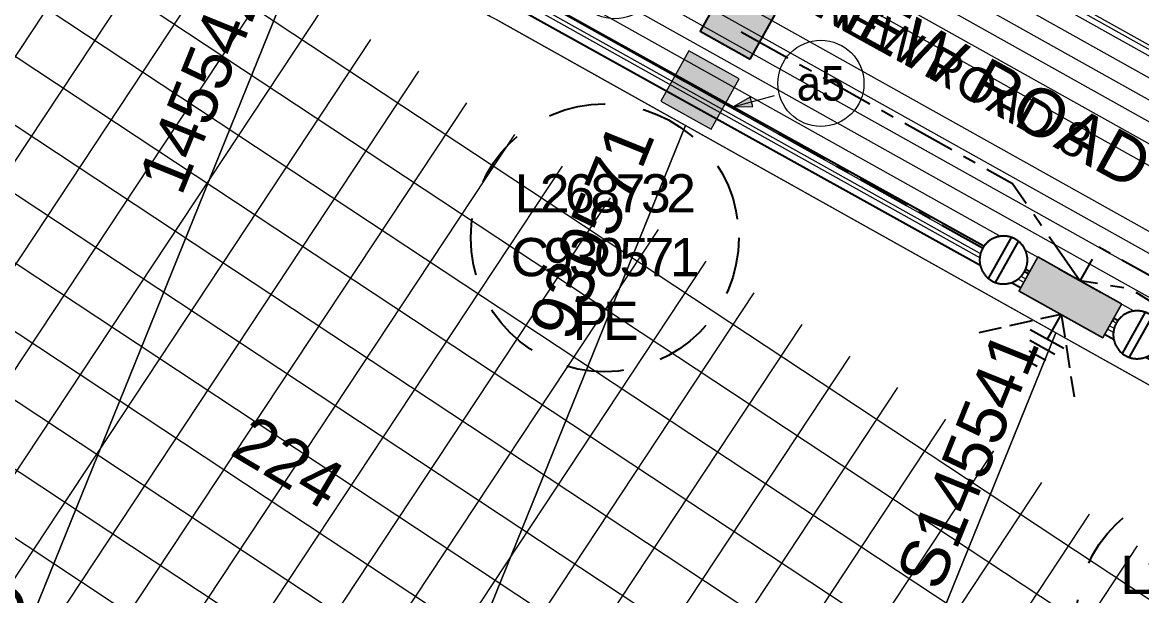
# Model space of a CAD drawing. Header units: metres. Extents: x 264965 to 265706, y 6180501 to 6181430.
# Drawn here: x 265186.1 to 265244.6, y 6181284.5 to 6181314.4 of the extents above; entities that cross this region are included whole.
import ezdxf
from ezdxf.enums import TextEntityAlignment as Align

# ---------------------------------------------------------------- set-up
doc = ezdxf.new("R2010")
doc.units = ezdxf.units.M
for name, pattern in [('Cable Exist UG', [7, 4, -1, 1, -1]), ('Dash', [5, 3, -2]), ('IE Trench LV', [5.5, 4, -1.5]), ('PHANTOM', [6.15, 3, -0.75, 0.3, -0.75, 0.3, -0.75, 0.3])]:
    doc.linetypes.add(name, pattern=pattern)
doc.layers.get('0').update_dxf_attribs({"color": 6})
for name, color, linetype, lineweight in [('_User Miscellaneous1', 30, 'Continuous', 13), ('_User Miscellaneous10', 241, 'Continuous', 13), ('_User Miscellaneous8', 196, 'Continuous', 13), ('_User_LV_Exist', 5, 'Continuous', 25), ('_User_SL_Exist', 4, 'Continuous', 25), ('Cadastre Developer_SP_NEW', 92, 'Continuous', 15)]:
    doc.layers.add(name, color=color, linetype=linetype, lineweight=lineweight)
doc.layers.add('_User Miscellaneous12', color=252, linetype='Continuous', lineweight=13, plot=False, transparency=0.5)
for name, color, linetype in [('Equip_LV_NEW', 2, 'Continuous'), ('Services_SP_NEW_UG', 2, 'IE Trench LV'), ('SupportsUG_SP_LV_EXT', 7, 'Continuous'), ('UG_Details_SP_MISC', 7, 'Continuous')]:
    doc.layers.add(name, color=color, linetype=linetype)
doc.styles.add('ARIAL', font='arial.ttf', dxfattribs={"height": 2})
doc.styles.add('COLUMN_LABEL', font='arial.ttf', dxfattribs={"height": 2})
doc.styles.add('POLE_LABEL', font='arial.ttf', dxfattribs={"height": 2})
doc.styles.get("Standard").update_dxf_attribs({"font": 'arial.ttf'})
doc.linetypes.add('Cable o', pattern='A,4,-0.01,["O",Standard,S=1.5,R=0,X=0,Y=-0.75],-1.6', length=5.61)

# ---------------------------------------------------------------- blocks, each defined once
blk = doc.blocks.new('LV_UG_LINKS_CLOSED_NEW')
at = {"layer": 'Equip_LV_NEW'}
for tag, flags, p in [('ACTUAL_STATUS', 9, (3.167, -1.667)), ('CONSTRUCTED_VOLTAGE', 9, (3.167, -1.833)), ('OPERATING_VOLTAGE', 9, (3.167, -2.167)), ('ORIENTATION', 9, (3.167, -2.333)), ('NO_PHASES', 9, (3.167, -2)), ('STATE', 9, (3.167, -2.5)), ('SWITCH_TYPE', 9, (3.167, -2.667)), ('USAGE', 9, (3.167, -2.833)), ('NOTES', 9, (3.167, -3)), ('OWNED_BY', 9, (3.167, -3.167)), ('OPERATED_BY', 9, (3.167, -3.333)), ('MAINTAINED_BY', 9, (3.167, -3.5)), ('TYPE', 9, (3.167, -3.833)), ('Z', 1, (3.167, -4)), ('NUMBER_OF_PHASES', 9, (3.167, -3.667))]:
    blk.add_attdef(tag, text='', height=0.167, dxfattribs=dict(at, flags=flags)).set_placement(p, align=Align.MIDDLE_LEFT)
blk.add_wipeout([(4, 1.25), (3.969, 1.25), (3.939, 1.248), (3.908, 1.247), (3.877, 1.244), (3.847, 1.241), (3.817, 1.236), (3.786, 1.232), (3.756, 1.226), (3.726, 1.22), (3.696, 1.213), (3.667, 1.205), (3.637, 1.196), (3.608, 1.187), (3.579, 1.177), (3.55, 1.166), (3.522, 1.155), (3.493, 1.143), (3.466, 1.13), (3.438, 1.117), (3.411, 1.102), (3.384, 1.088), (3.357, 1.072), (3.331, 1.056), (3.306, 1.039), (3.28, 1.022), (3.255, 1.004), (3.231, 0.985), (3.207, 0.966), (3.184, 0.947), (3.161, 0.926), (3.138, 0.905), (3.116, 0.884), (3.095, 0.862), (3.074, 0.839), (3.053, 0.816), (3.034, 0.793), (3.015, 0.769), (2.996, 0.745), (2.978, 0.72), (2.961, 0.694), (2.944, 0.669), (2.928, 0.643), (2.912, 0.616), (2.898, 0.589), (2.883, 0.562), (2.87, 0.534), (2.857, 0.507), (2.845, 0.478), (2.834, 0.45), (2.823, 0.421), (2.813, 0.392), (2.804, 0.363), (2.795, 0.333), (2.787, 0.304), (2.78, 0.274), (2.774, 0.244), (2.768, 0.214), (2.764, 0.183), (2.759, 0.153), (2.756, 0.123), (2.753, 0.092), (2.752, 0.061), (2.75, 0.031), (2.75, 0), (2.75, -0.031), (2.752, -0.061), (2.753, -0.092), (2.756, -0.123), (2.759, -0.153), (2.764, -0.183), (2.768, -0.214), (2.774, -0.244), (2.78, -0.274), (2.787, -0.304), (2.795, -0.333), (2.804, -0.363), (2.813, -0.392), (2.823, -0.421), (2.834, -0.45), (2.845, -0.478), (2.857, -0.507), (2.87, -0.534), (2.883, -0.562), (2.898, -0.589), (2.912, -0.616), (2.928, -0.643), (2.944, -0.669), (2.961, -0.694), (2.978, -0.72), (2.996, -0.745), (3.015, -0.769), (3.034, -0.793), (3.053, -0.816), (3.074, -0.839), (3.095, -0.862), (3.116, -0.884), (3.138, -0.905), (3.161, -0.926), (3.184, -0.947), (3.207, -0.966), (3.231, -0.985), (3.255, -1.004), (3.28, -1.022), (3.306, -1.039), (3.331, -1.056), (3.357, -1.072), (3.384, -1.088), (3.411, -1.102), (3.438, -1.117), (3.466, -1.13), (3.493, -1.143), (3.522, -1.155), (3.55, -1.166), (3.579, -1.177), (3.608, -1.187), (3.637, -1.196), (3.667, -1.205), (3.696, -1.213), (3.726, -1.22), (3.756, -1.226), (3.786, -1.232), (3.817, -1.236), (3.847, -1.241), (3.877, -1.244), (3.908, -1.247), (3.939, -1.248), (3.969, -1.25), (4, -1.25), (4.031, -1.25), (4.061, -1.248), (4.092, -1.247), (4.123, -1.244), (4.153, -1.241), (4.183, -1.236), (4.214, -1.232), (4.244, -1.226), (4.274, -1.22), (4.304, -1.213), (4.333, -1.205), (4.363, -1.196), (4.392, -1.187), (4.421, -1.177), (4.45, -1.166), (4.478, -1.155), (4.507, -1.143), (4.534, -1.13), (4.562, -1.117), (4.589, -1.102), (4.616, -1.088), (4.643, -1.072), (4.669, -1.056), (4.694, -1.039), (4.72, -1.022), (4.745, -1.004), (4.769, -0.985), (4.793, -0.966), (4.816, -0.947), (4.839, -0.926), (4.862, -0.905), (4.884, -0.884), (4.905, -0.862), (4.926, -0.839), (4.947, -0.816), (4.966, -0.793), (4.985, -0.769), (5.004, -0.745), (5.022, -0.72), (5.039, -0.694), (5.056, -0.669), (5.072, -0.643), (5.088, -0.616), (5.102, -0.589), (5.117, -0.562), (5.13, -0.534), (5.143, -0.507), (5.155, -0.478), (5.166, -0.45), (5.177, -0.421), (5.187, -0.392), (5.196, -0.363), (5.205, -0.333), (5.213, -0.304), (5.22, -0.274), (5.226, -0.244), (5.232, -0.214), (5.236, -0.183), (5.241, -0.153), (5.244, -0.123), (5.247, -0.092), (5.248, -0.061), (5.25, -0.031), (5.25, 0), (5.25, 0.031), (5.248, 0.061), (5.247, 0.092), (5.244, 0.123), (5.241, 0.153), (5.236, 0.183), (5.232, 0.214), (5.226, 0.244), (5.22, 0.274), (5.213, 0.304), (5.205, 0.333), (5.196, 0.363), (5.187, 0.392), (5.177, 0.421), (5.166, 0.45), (5.155, 0.478), (5.143, 0.507), (5.13, 0.534), (5.117, 0.562), (5.102, 0.589), (5.088, 0.616), (5.072, 0.643), (5.056, 0.669), (5.039, 0.694), (5.022, 0.72), (5.004, 0.745), (4.985, 0.769), (4.966, 0.793), (4.947, 0.816), (4.926, 0.839), (4.905, 0.862), (4.884, 0.884), (4.862, 0.905), (4.839, 0.926), (4.816, 0.947), (4.793, 0.966), (4.769, 0.985), (4.745, 1.004), (4.72, 1.022), (4.694, 1.039), (4.669, 1.056), (4.643, 1.072), (4.616, 1.088), (4.589, 1.102), (4.562, 1.117), (4.534, 1.13), (4.507, 1.143), (4.478, 1.155), (4.45, 1.166), (4.421, 1.177), (4.392, 1.187), (4.363, 1.196), (4.333, 1.205), (4.304, 1.213), (4.274, 1.22), (4.244, 1.226), (4.214, 1.232), (4.183, 1.236), (4.153, 1.241), (4.123, 1.244), (4.092, 1.247), (4.061, 1.248), (4.031, 1.25)]).dxf.layer = 'Equip_LV_NEW'
for p, q in [((3.792, 1.232), (3.792, -1.232)), ((4.208, 1.232), (4.208, -1.232))]:
    blk.add_line(p, q, dxfattribs=at)
at = {"layer": 'Equip_LV_NEW', "flags": 128}
blk.add_lwpolyline([(4, 1.25), (3.969, 1.25), (3.939, 1.248), (3.908, 1.247), (3.877, 1.244), (3.847, 1.241), (3.817, 1.236), (3.786, 1.232), (3.756, 1.226), (3.726, 1.22), (3.696, 1.213), (3.667, 1.205), (3.637, 1.196), (3.608, 1.187), (3.579, 1.177), (3.55, 1.166), (3.522, 1.155), (3.493, 1.143), (3.466, 1.13), (3.438, 1.117), (3.411, 1.102), (3.384, 1.088), (3.357, 1.072), (3.331, 1.056), (3.306, 1.039), (3.28, 1.022), (3.255, 1.004), (3.231, 0.985), (3.207, 0.966), (3.184, 0.947), (3.161, 0.926), (3.138, 0.905), (3.116, 0.884), (3.095, 0.862), (3.074, 0.839), (3.053, 0.816), (3.034, 0.793), (3.015, 0.769), (2.996, 0.745), (2.978, 0.72), (2.961, 0.694), (2.944, 0.669), (2.928, 0.643), (2.912, 0.616), (2.898, 0.589), (2.883, 0.562), (2.87, 0.534), (2.857, 0.507), (2.845, 0.478), (2.834, 0.45), (2.823, 0.421), (2.813, 0.392), (2.804, 0.363), (2.795, 0.333), (2.787, 0.304), (2.78, 0.274), (2.774, 0.244), (2.768, 0.214), (2.764, 0.183), (2.759, 0.153), (2.756, 0.123), (2.753, 0.092), (2.752, 0.061), (2.75, 0.031), (2.75, 0), (2.75, -0.031), (2.752, -0.061), (2.753, -0.092), (2.756, -0.123), (2.759, -0.153), (2.764, -0.183), (2.768, -0.214), (2.774, -0.244), (2.78, -0.274), (2.787, -0.304), (2.795, -0.333), (2.804, -0.363), (2.813, -0.392), (2.823, -0.421), (2.834, -0.45), (2.845, -0.478), (2.857, -0.507), (2.87, -0.534), (2.883, -0.562), (2.898, -0.589), (2.912, -0.616), (2.928, -0.643), (2.944, -0.669), (2.961, -0.694), (2.978, -0.72), (2.996, -0.745), (3.015, -0.769), (3.034, -0.793), (3.053, -0.816), (3.074, -0.839), (3.095, -0.862), (3.116, -0.884), (3.138, -0.905), (3.161, -0.926), (3.184, -0.947), (3.207, -0.966), (3.231, -0.985), (3.255, -1.004), (3.28, -1.022), (3.306, -1.039), (3.331, -1.056), (3.357, -1.072), (3.384, -1.088), (3.411, -1.102), (3.438, -1.117), (3.466, -1.13), (3.493, -1.143), (3.522, -1.155), (3.55, -1.166), (3.579, -1.177), (3.608, -1.187), (3.637, -1.196), (3.667, -1.205), (3.696, -1.213), (3.726, -1.22), (3.756, -1.226), (3.786, -1.232), (3.817, -1.236), (3.847, -1.241), (3.877, -1.244), (3.908, -1.247), (3.939, -1.248), (3.969, -1.25), (4, -1.25), (4.031, -1.25), (4.061, -1.248), (4.092, -1.247), (4.123, -1.244), (4.153, -1.241), (4.183, -1.236), (4.214, -1.232), (4.244, -1.226), (4.274, -1.22), (4.304, -1.213), (4.333, -1.205), (4.363, -1.196), (4.392, -1.187), (4.421, -1.177), (4.45, -1.166), (4.478, -1.155), (4.507, -1.143), (4.534, -1.13), (4.562, -1.117), (4.589, -1.102), (4.616, -1.088), (4.643, -1.072), (4.669, -1.056), (4.694, -1.039), (4.72, -1.022), (4.745, -1.004), (4.769, -0.985), (4.793, -0.966), (4.816, -0.947), (4.839, -0.926), (4.862, -0.905), (4.884, -0.884), (4.905, -0.862), (4.926, -0.839), (4.947, -0.816), (4.966, -0.793), (4.985, -0.769), (5.004, -0.745), (5.022, -0.72), (5.039, -0.694), (5.056, -0.669), (5.072, -0.643), (5.088, -0.616), (5.102, -0.589), (5.117, -0.562), (5.13, -0.534), (5.143, -0.507), (5.155, -0.478), (5.166, -0.45), (5.177, -0.421), (5.187, -0.392), (5.196, -0.363), (5.205, -0.333), (5.213, -0.304), (5.22, -0.274), (5.226, -0.244), (5.232, -0.214), (5.236, -0.183), (5.241, -0.153), (5.244, -0.123), (5.247, -0.092), (5.248, -0.061), (5.25, -0.031), (5.25, 0), (5.25, 0.031), (5.248, 0.061), (5.247, 0.092), (5.244, 0.123), (5.241, 0.153), (5.236, 0.183), (5.232, 0.214), (5.226, 0.244), (5.22, 0.274), (5.213, 0.304), (5.205, 0.333), (5.196, 0.363), (5.187, 0.392), (5.177, 0.421), (5.166, 0.45), (5.155, 0.478), (5.143, 0.507), (5.13, 0.534), (5.117, 0.562), (5.102, 0.589), (5.088, 0.616), (5.072, 0.643), (5.056, 0.669), (5.039, 0.694), (5.022, 0.72), (5.004, 0.745), (4.985, 0.769), (4.966, 0.793), (4.947, 0.816), (4.926, 0.839), (4.905, 0.862), (4.884, 0.884), (4.862, 0.905), (4.839, 0.926), (4.816, 0.947), (4.793, 0.966), (4.769, 0.985), (4.745, 1.004), (4.72, 1.022), (4.694, 1.039), (4.669, 1.056), (4.643, 1.072), (4.616, 1.088), (4.589, 1.102), (4.562, 1.117), (4.534, 1.13), (4.507, 1.143), (4.478, 1.155), (4.45, 1.166), (4.421, 1.177), (4.392, 1.187), (4.363, 1.196), (4.333, 1.205), (4.304, 1.213), (4.274, 1.22), (4.244, 1.226), (4.214, 1.232), (4.183, 1.236), (4.153, 1.241), (4.123, 1.244), (4.092, 1.247), (4.061, 1.248), (4.031, 1.25)], close=True, dxfattribs=at)
blk = doc.blocks.new('*U667')
at = {"layer": '_User_LV_Exist'}
for p, q in [((-3.529, 0.217), (-3.327, 1.196)), ((-3.09, -0.129), (-2.787, 1.34)), ((-2.65, -0.475), (-2.247, 1.484)), ((-3.968, 0.562), (-3.867, 1.052))]:
    blk.add_line(p, q, dxfattribs=at)
at = {"width": 0.9}
blk.add_attdef('ASSET_NUM', text='', height=2, dxfattribs=at).set_placement((4, 2), align=Align.MIDDLE_LEFT)
for tag, p, flags in [('SUBURB', (-2, 0), 1), ('STREETNAME', (-1.8, 0), 9), ('PARENT', (-1.6, 0), 9), ('NOTES', (-1.4, 0), 9), ('LOCATION', (-1.2, 0), 9), ('LEGEND', (-1, 0), 9), ('USAGE', (-0.8, 0), 9), ('SUPPORT_TYPE', (-0.6, 0), 9), ('STATE', (-0.4, 0), 9), ('OWNED_BY', (-0.2, 0), 9)]:
    blk.add_attdef(tag, p, '', height=0.2, rotation=270, dxfattribs=dict(flags=flags))
blk.add_wipeout([(-1.484, -2.247), (-0.475, 2.65), (1.484, 2.247), (0.475, -2.65)])
at = {"layer": 'SupportsUG_SP_LV_EXT'}
h = blk.add_hatch(color=256, dxfattribs=at)
h.dxf.hatch_style = 1
h.paths.add_polyline_path([(0.475, -2.65), (1.232, 1.022), (0.727, -1.426), (1.484, 2.247), (-0.475, 2.65), (-1.484, -2.247)])
blk.add_lwpolyline([(0.475, -2.65), (1.232, 1.022), (0.727, -1.426), (1.484, 2.247), (-0.475, 2.65), (-1.484, -2.247)], close=True)
at = {"layer": '_User_LV_Exist'}
blk.add_line((-0.979, 0.202), (-2.449, 0.504), dxfattribs=at)
at = {"layer": 'Equip_LV_NEW', "ltscale": 10}
for rotation in [78.35839312850305, 258.3583931285031]:
    blk.add_blockref('LV_UG_LINKS_CLOSED_NEW', (0, 0), dxfattribs=dict(at, rotation=rotation))
blk = doc.blocks.new('*U670')
at = {"width": 0.9}
blk.add_attdef('ASSET_NUM', text='', height=2, dxfattribs=at).set_placement((4, 2), align=Align.MIDDLE_LEFT)
for tag, p, flags in [('SUBURB', (-2, 0), 1), ('STREETNAME', (-1.8, 0), 9), ('PARENT', (-1.6, 0), 9), ('NOTES', (-1.4, 0), 9), ('LOCATION', (-1.2, 0), 9), ('LEGEND', (-1, 0), 9), ('USAGE', (-0.8, 0), 9), ('SUPPORT_TYPE', (-0.6, 0), 9), ('STATE', (-0.4, 0), 9), ('OWNED_BY', (-0.2, 0), 9)]:
    blk.add_attdef(tag, p, '', height=0.2, rotation=270, dxfattribs=dict(flags=flags))
blk.add_wipeout([(-0.563, -2.633), (-1.408, 2.295), (0.563, 2.633), (1.408, -2.295)])
at = {"layer": 'SupportsUG_SP_LV_EXT'}
h = blk.add_hatch(color=256, dxfattribs=at)
h.dxf.hatch_style = 1
h.paths.add_polyline_path([(1.408, -2.295), (0.774, 1.401), (1.197, -1.063), (0.563, 2.633), (-1.408, 2.295), (-0.563, -2.633)])
blk.add_lwpolyline([(1.408, -2.295), (0.774, 1.401), (1.197, -1.063), (0.563, 2.633), (-1.408, 2.295), (-0.563, -2.633)], close=True)
blk = doc.blocks.new('*U710')
at = {"layer": 'Services_SP_NEW_UG', "ltscale": 0.3}
for points in [[(-10.401, -3.827), (-6.144, -2.771)], [(-9.073, -8.008), (-10.401, -3.827)]]:
    blk.add_lwpolyline(points, dxfattribs=at)
blk = doc.blocks.new('COLUMN_EXT')
blk.add_hatch(color=256).paths.add_polyline_path([(1.5, -1.5), (1.5, 1.5), (-1.5, 1.5), (-1.5, -1.5)])
blk.add_lwpolyline([(1.5, 1.5), (-1.5, 1.5), (-1.5, -1.5), (1.5, -1.5)], close=True)
at = {"flags": 1}
blk.add_attdef('Z', (-1.813, 2.351), '', height=0.2, rotation=180, dxfattribs=at)
at = {"flags": 9}
for tag, p in [('SUBURB', (-1.813, 1.8)), ('NOTES', (-1.813, 2)), ('STREETNAME', (-1.813, 1.6)), ('LOCATION', (-1.813, 1.4)), ('LEGEND', (-1.813, 1.2)), ('OWNED_BY', (-1.813, 0.6)), ('USAGE', (-1.813, 1)), ('STATE', (-1.813, 0.8)), ('COLUMN_TYPE', (-1.813, 0.4))]:
    blk.add_attdef(tag, text='', height=0.2, rotation=180, dxfattribs=at).set_placement(p, align=Align.MIDDLE_LEFT)
for tag, style, p in [('STRUCTURE_PLANT_NUMBER', 'POLE_LABEL', (-1.813, -0.031)), ('STREET_CODE', 'COLUMN_LABEL', (-1.813, 0.2))]:
    blk.add_attdef(tag, text='', height=0.2, rotation=180, dxfattribs=dict(at, style=style)).set_placement(p, align=Align.MIDDLE_LEFT)
at = {"style": 'COLUMN_LABEL', "width": 0.9, "flags": 8}
blk.add_attdef('ASSET_NUM', text='', height=2, rotation=270, dxfattribs=at).set_placement((2, -4), align=Align.MIDDLE_LEFT)
blk = doc.blocks.new('*U564')
h = blk.add_hatch(color=256)
h.dxf.hatch_style = 1
h.paths.add_polyline_path([(0.697, 3.693), (1.181, 3.568), (1.189, 4.599)])
blk.add_line((1.189, 4.599), (0.626, 2.42))
at = {"flags": 128}
blk.add_lwpolyline([(0.697, 3.693), (1.181, 3.568), (1.189, 4.599), (0.697, 3.693)], dxfattribs=at)
blk.add_circle((0, 0), 2.25)
at = {"width": 0.9}
blk.add_attdef('CODE', text='', height=1.8, dxfattribs=at).set_placement((0, 0), align=Align.MIDDLE_CENTER)
at = {"flags": 1}
blk.add_attdef('Z', (0, 0), '', height=0.2, dxfattribs=at)
blk = doc.blocks.new('*U672')
at = {"width": 0.9}
blk.add_attdef('ASSET_NUM', text='', height=2, dxfattribs=at).set_placement((4, 2), align=Align.MIDDLE_LEFT)
for tag, p, flags in [('SUBURB', (-2, 0), 1), ('STREETNAME', (-1.8, 0), 9), ('PARENT', (-1.6, 0), 9), ('NOTES', (-1.4, 0), 9), ('LOCATION', (-1.2, 0), 9), ('LEGEND', (-1, 0), 9), ('USAGE', (-0.8, 0), 9), ('SUPPORT_TYPE', (-0.6, 0), 9), ('STATE', (-0.4, 0), 9), ('OWNED_BY', (-0.2, 0), 9)]:
    blk.add_attdef(tag, p, '', height=0.2, rotation=270, dxfattribs=dict(flags=flags))
blk.add_wipeout([(-1.484, -2.247), (-0.475, 2.65), (1.484, 2.247), (0.475, -2.65)])
at = {"layer": 'SupportsUG_SP_LV_EXT'}
h = blk.add_hatch(color=256, dxfattribs=at)
h.dxf.hatch_style = 1
h.paths.add_polyline_path([(0.475, -2.65), (1.232, 1.022), (0.727, -1.426), (1.484, 2.247), (-0.475, 2.65), (-1.484, -2.247)])
blk.add_lwpolyline([(0.475, -2.65), (1.232, 1.022), (0.727, -1.426), (1.484, 2.247), (-0.475, 2.65), (-1.484, -2.247)], close=True)
blk = doc.blocks.new('SUB GRID')
at = {"transparency": 33554559}
for p, q in [((-18, 50), (-18, -50)), ((-15, 50), (-15, -50)), ((-12, 50), (-12, -50)), ((-9, 50), (-9, -50)), ((-6, 50), (-6, -50)), ((-3, 50), (-3, -50)), ((0, 50), (0, -50)), ((0, 50), (0, -50)), ((3, 50), (3, -50)), ((6, 50), (6, -50)), ((9, 50), (9, -50)), ((12, 50), (12, -50)), ((15, 50), (15, -50)), ((18, 50), (18, -50)), ((21, 50), (21, -50)), ((24, 50), (24, -50)), ((27, 50), (27, -50)), ((30, 50), (30, -50)), ((33, 50), (33, -50)), ((36, 50), (36, -50)), ((39, 50), (39, -50)), ((42, 50), (42, -50)), ((45, 50), (45, -50)), ((-50, -18), (50, -18)), ((-50, -21), (50, -21)), ((-50, -24), (50, -24)), ((-50, -27), (50, -27)), ((-50, -30), (50, -30)), ((-50, -33), (50, -33)), ((-50, -36), (50, -36)), ((-50, -39), (50, -39)), ((-50, -42), (50, -42)), ((-50, -45), (50, -45)), ((-50, -48), (50, -48))]:
    blk.add_line(p, q, dxfattribs=at)

msp = doc.modelspace()

# ---------------------------------------------------------------- linework, layer by layer
at = {"layer": '_User Miscellaneous1'}
for p, q in [((265209.061, 6181317.929), (265254.681, 6181292.576)), ((265208.663, 6181317.052), (265254.171, 6181291.761))]:
    msp.add_line(p, q, dxfattribs=at)
at = {"layer": '_User Miscellaneous10', "color": 1, "transparency": 33554636}
for points in [[(265184.695, 6181337.834), (265193.076, 6181333.144, 0.514787), (265198.656, 6181325.129, -0.123198), (265214.658, 6181320.495), (265257.014, 6181296.793, -0.288476), (265263.895, 6181284.165), (265262.021, 6181254.343), (265252.367, 6181245.832), (265238.188, 6181246.723, 0.313089), (265158.167, 6181198.312)], [(265183.719, 6181336.089), (265190.79, 6181332.132, 0.446965), (265198.605, 6181323.129, -0.12315), (265213.667, 6181318.758), (265256.037, 6181295.048, -0.288476), (265261.899, 6181284.291), (265260.076, 6181255.296), (265251.666, 6181247.88), (265238.314, 6181248.719, 0.313089), (265156.341, 6181199.127)], [(265182.742, 6181334.343), (265188.728, 6181330.994, 0.405144), (265198.551, 6181321.13, -0.123121), (265212.675, 6181317.021), (265255.061, 6181293.303, -0.288476), (265259.903, 6181284.416), (265258.132, 6181256.248), (265250.964, 6181249.928), (265238.439, 6181250.715, 0.313089), (265154.514, 6181199.943)]]:
    msp.add_lwpolyline(points, format="xyb", dxfattribs=at)
at = {"layer": '_User Miscellaneous10', "color": 5, "transparency": 33554636}
for points in [[(265184.207, 6181336.961), (265191.896, 6181332.659, 0.476127), (265198.631, 6181324.129, -0.123171), (265214.162, 6181319.626), (265256.526, 6181295.921, -0.288476), (265262.897, 6181284.228), (265261.048, 6181254.819), (265252.016, 6181246.856), (265238.251, 6181247.721, 0.313089), (265157.254, 6181198.72)], [(265183.23, 6181335.216), (265189.738, 6181331.574, 0.423935), (265198.578, 6181322.129, -0.123134), (265213.171, 6181317.889), (265255.549, 6181294.175, -0.288476), (265260.901, 6181284.354), (265259.104, 6181255.772), (265251.315, 6181248.904), (265238.376, 6181249.717, 0.313089), (265155.427, 6181199.535)], [(265182.254, 6181333.471), (265187.751, 6181330.394, 0.389428), (265198.522, 6181320.13, -0.123112), (265212.178, 6181316.153), (265254.572, 6181292.43, -0.288476), (265258.905, 6181284.479), (265257.16, 6181256.724), (265250.614, 6181250.952), (265238.502, 6181251.713, 0.313089), (265153.601, 6181200.35)]]:
    msp.add_lwpolyline(points, format="xyb", dxfattribs=at)
at = {"layer": '_User Miscellaneous10', "color": 4, "transparency": 33554636}
msp.add_lwpolyline([(265182.009, 6181333.034), (265187.274, 6181330.088, 0.382476), (265198.508, 6181319.63, -0.123109), (265211.93, 6181315.719), (265254.328, 6181291.994, -0.288476), (265258.406, 6181284.51), (265256.674, 6181256.962), (265250.438, 6181251.464), (265238.533, 6181252.212, 0.313089), (265153.145, 6181200.554)], format="xyb", dxfattribs=at)
at = {"layer": '_User Miscellaneous10', "color": 6, "transparency": 33554636}
msp.add_lwpolyline([(265182.107, 6181333.209), (265187.464, 6181330.211, 0.385193), (265198.514, 6181319.83, -0.123111), (265212.029, 6181315.892), (265254.426, 6181292.168, -0.288476), (265258.605, 6181284.498), (265256.869, 6181256.867), (265250.509, 6181251.259), (265238.521, 6181252.012, 0.313089), (265153.327, 6181200.473)], format="xyb", dxfattribs=at)
at = {"layer": '_User Miscellaneous10'}
msp.add_lwpolyline([(265181.277, 6181331.725), (265185.878, 6181329.151, 0.364428), (265198.464, 6181318.131, -0.123106), (265211.185, 6181314.416), (265253.596, 6181290.685, -0.288476), (265256.909, 6181284.605), (265255.216, 6181257.676), (265249.912, 6181253), (265238.627, 6181253.709, 0.313089), (265151.775, 6181201.166)], format="xyb", dxfattribs=at)
at = {"layer": '_User Miscellaneous12', "color": 6, "transparency": 33554534}
msp.add_lwpolyline([(265542.048, 6180816.653), (265578.824, 6180919.544, -0.015877), (265585.54, 6180936.582), (265626.16, 6181030.87, 0.406457), (265592.61, 6181118.577), (265521.308, 6181151.565, -0.098412), (265460.425, 6181195.863, 0.182805), (265352.305, 6181244.86), (265276.05, 6181249.654), (265270.442, 6181256.014), (265272.179, 6181283.645, 0.288476), (265261.067, 6181304.036), (265218.679, 6181327.756, -0.113686), (265208.838, 6181336.173, 0.166227), (265203.633, 6181341.308), (265195.682, 6181345.757)], format="xyb", dxfattribs=at)
at = {"layer": '_User Miscellaneous12', "color": 4, "transparency": 33554534}
msp.add_lwpolyline([(265542.236, 6180816.586), (265579.012, 6180919.477, -0.015877), (265585.724, 6180936.503), (265626.343, 6181030.791, 0.406457), (265592.694, 6181118.759), (265521.392, 6181151.747, -0.098417), (265460.569, 6181196.002, 0.182811), (265352.317, 6181245.06), (265276.145, 6181249.848), (265270.647, 6181256.084), (265272.378, 6181283.632, 0.288476), (265261.165, 6181304.211), (265218.774, 6181327.932, -0.113559), (265209.009, 6181336.278, 0.165698), (265203.725, 6181341.485), (265195.779, 6181345.931)], format="xyb", dxfattribs=at)
at = {"layer": '_User Miscellaneous12', "color": 5, "transparency": 33554534}
for points in [[(265541.765, 6180816.754), (265578.541, 6180919.645, -0.015877), (265585.264, 6180936.701), (265625.884, 6181030.989, 0.406457), (265592.484, 6181118.305), (265521.182, 6181151.293, -0.098404), (265460.208, 6181195.656, 0.182796), (265352.286, 6181244.561), (265275.907, 6181249.362), (265270.135, 6181255.908), (265271.879, 6181283.664, 0.288476), (265260.921, 6181303.775), (265218.536, 6181327.492, -0.113878), (265208.581, 6181336.016, 0.167045), (265203.495, 6181341.041), (265195.535, 6181345.495)], [(265539.882, 6180817.428), (265576.658, 6180920.318, -0.015877), (265583.428, 6180937.493), (265624.047, 6181031.78, 0.406457), (265591.644, 6181116.49), (265520.343, 6181149.478, -0.098355), (265458.765, 6181194.271, 0.182735), (265352.159, 6181242.565), (265274.955, 6181247.418), (265268.087, 6181255.207), (265269.883, 6181283.789, 0.288476), (265259.944, 6181302.029), (265217.584, 6181325.733, -0.115166), (265206.861, 6181334.979, 0.17342), (265202.575, 6181339.264), (265194.559, 6181343.75)], [(265537.999, 6180818.101), (265574.775, 6180920.991, -0.015877), (265581.592, 6180938.285), (265622.211, 6181032.571, 0.406457), (265590.805, 6181114.674), (265519.503, 6181147.663, -0.098306), (265457.322, 6181192.885, 0.182673), (265352.033, 6181240.569), (265274.002, 6181245.474), (265266.039, 6181254.506), (265267.887, 6181283.915, 0.288476), (265258.967, 6181300.284), (265216.632, 6181323.974, -0.116502), (265205.126, 6181333.966, 0.182178), (265201.662, 6181337.483), (265193.582, 6181342.004)]]:
    msp.add_lwpolyline(points, format="xyb", dxfattribs=at)
at = {"layer": '_User Miscellaneous12', "color": 1, "transparency": 33554534}
for points in [[(265540.824, 6180817.091), (265577.6, 6180919.982, -0.015877), (265584.346, 6180937.097), (265624.966, 6181031.384, 0.406457), (265592.064, 6181117.397), (265520.762, 6181150.386, -0.09838), (265459.487, 6181194.963, 0.182766), (265352.222, 6181243.563), (265275.431, 6181248.39), (265269.111, 6181255.558), (265270.881, 6181283.726, 0.288476), (265260.432, 6181302.902), (265218.06, 6181326.612, -0.114519), (265207.723, 6181335.495, 0.17001), (265203.034, 6181340.153), (265195.047, 6181344.622)], [(265538.94, 6180817.764), (265575.716, 6180920.655, -0.015877), (265582.51, 6180937.889), (265623.129, 6181032.176, 0.406457), (265591.225, 6181115.582), (265519.923, 6181148.571, -0.09833), (265458.043, 6181193.578, 0.182704), (265352.096, 6181241.567), (265274.479, 6181246.446), (265267.063, 6181254.856), (265268.885, 6181283.852, 0.288476), (265259.456, 6181301.157), (265217.108, 6181324.853, -0.115825), (265205.996, 6181334.469, 0.177409), (265202.117, 6181338.374), (265194.07, 6181342.877)], [(265537.057, 6180818.437), (265573.833, 6180921.328, -0.015877), (265580.673, 6180938.681), (265621.292, 6181032.967, 0.406457), (265590.385, 6181113.767), (265519.083, 6181146.755, -0.098282), (265456.601, 6181192.192, 0.182642), (265351.969, 6181239.571), (265273.526, 6181244.502), (265265.015, 6181254.155), (265266.889, 6181283.977, 0.288476), (265258.479, 6181299.411), (265216.155, 6181323.095, -0.117205), (265204.251, 6181333.47, 0.188045), (265201.208, 6181336.591), (265193.094, 6181341.132)]]:
    msp.add_lwpolyline(points, format="xyb", dxfattribs=at)
at = {"layer": '_User_LV_Exist', "linetype": 'Cable Exist UG', "ltscale": 0.7, "transparency": 33554687, "flags": 128}
for points in [[(265240.874, 6181300.077), (265212.178, 6181316.153, 0.109321), (265200.909, 6181319.874)], [(265267.16, 6181296.39), (265265.7, 6181296.811), (265258.832, 6181292.856, 0.077669), (265256.037, 6181295.048), (265242.357, 6181302.703), (265240.874, 6181300.077)], [(265195.792, 6181265.264), (265189.367, 6181269.146), (265196.764, 6181280.336), (265221.791, 6181263.793), (265212.509, 6181249.752, -0.057844), (265237.008, 6181251.794, -0.000943), (265250.614, 6181250.952), (265257.16, 6181256.724), (265258.905, 6181284.479, 0.288476), (265254.572, 6181292.43), (265240.874, 6181300.077)]]:
    msp.add_lwpolyline(points, format="xyb", dxfattribs=at)
at = {"layer": '_User_SL_Exist', "linetype": 'Cable Exist UG', "ltscale": 0.7, "transparency": 33554687, "flags": 128}
msp.add_lwpolyline([(265241.362, 6181300.95), (265237.844, 6181306.016), (265223.331, 6181314.137)], dxfattribs=at)
msp.add_lwpolyline([(265260.994, 6181286.324, 0.103308), (265257.902, 6181291.848), (265244.021, 6181300.515), (265241.362, 6181300.95)], format="xyb", dxfattribs=at)
at = {"layer": '_User_SL_Exist', "linetype": 'Dash'}
for centre in [(265216.55, 6181303.192), (265248.191, 6181283.261)]:
    msp.add_circle(centre, 7, dxfattribs=at)
at = {"layer": 'Cadastre Developer_SP_NEW', "transparency": 33554687, "flags": 128}
for points in [[(265200.644, 6181317.958, 0.020018), (265198.464, 6181318.131, -0.364428), (265185.878, 6181329.151), (265181.277, 6181331.725), (265147.995, 6181297.831), (265183.088, 6181274.634)], [(265220.773, 6181309.052), (265211.185, 6181314.416, 0.102834), (265200.644, 6181317.958), (265183.088, 6181274.634), (265201.81, 6181262.257)], [(265240.123, 6181298.224), (265220.773, 6181309.052), (265201.81, 6181262.257), (265216.752, 6181252.381, -0.014553), (265221.87, 6181253.18)], [(265253.596, 6181290.685), (265240.123, 6181298.224), (265221.87, 6181253.18, -0.0472), (265238.627, 6181253.709), (265249.912, 6181253), (265255.216, 6181257.676), (265256.909, 6181284.605, 0.288476)]]:
    msp.add_lwpolyline(points, format="xyb", close=True, dxfattribs=at)
at = {"layer": 'UG_Details_SP_MISC'}
for p, q in [((265209.061, 6181317.929), (265254.681, 6181292.576)), ((265208.663, 6181317.052), (265254.171, 6181291.761))]:
    msp.add_line(p, q, dxfattribs=at)

# ---------------------------------------------------------------- block references
at = {"layer": '_User Miscellaneous1'}
ref = msp.add_blockref('COLUMN_EXT', (265221.528, 6181310.915), dxfattribs=dict(at, rotation=240.7697180606601))
ref.add_attrib('ASSET_NUM', '930571', dxfattribs={"layer": '0', "height": 2.5, "rotation": 67.94065}).set_placement((265213.661, 6181298.159), align=Align.MIDDLE_LEFT)
at = {"layer": '_User Miscellaneous1', "linetype": 'PHANTOM', "rotation": 265.1135033841695}
msp.add_blockref('*U710', (265243.315, 6181288.516), dxfattribs=at)
at = {"layer": '_User Miscellaneous8', "transparency": 33554687}
ref = msp.add_blockref('*U564', (265217.077, 6181316.889), dxfattribs=dict(at, rotation=119.3988901699086))
ref.add_attrib('CODE', 'a4', dxfattribs={"layer": '0', "height": 1.8, "width": 0.9}).set_placement((265217.077, 6181316.889), align=Align.MIDDLE_CENTER)
ref = msp.add_blockref('*U564', (265227.842, 6181311.262), dxfattribs=dict(at, rotation=119.3988901699086))
ref.add_attrib('CODE', 'a5', dxfattribs={"layer": '0', "height": 1.8, "width": 0.9}).set_placement((265227.842, 6181311.262), align=Align.MIDDLE_CENTER)
ref = msp.add_blockref('*U564', (265248.125, 6181299.845), dxfattribs=dict(at, rotation=119.3988901699086))
ref.add_attrib('CODE', 'a6', dxfattribs={"layer": '0', "height": 1.8, "width": 0.9}).set_placement((265248.125, 6181299.845), align=Align.MIDDLE_CENTER)
at = {"layer": '_User_SL_Exist', "rotation": 240.7697180606601}
msp.add_blockref('COLUMN_EXT', (265223.573, 6181314.569), dxfattribs=at)

# ---------------------------------------------------------------- texts
at = {"layer": '_User Miscellaneous1'}
msp.add_text('NEW ROAD 8', height=2.5, rotation=331.09475, dxfattribs=at).set_placement((265227.358, 6181314.915))
at = {"layer": '_User_LV_Exist'}
msp.add_text('NEW ROAD 8', height=1.8, rotation=331.09475, dxfattribs=at).set_placement((265227.358, 6181314.915))
at = {"layer": '_User_LV_Exist', "insert": (265156.316, 6181289.187), "char_height": 2.5, "attachment_point": 1}
msp.add_mtext_dynamic_manual_height_columns('\\pi9.5351;{\\LEXISTING \\P\\pi5.2479;PADMOUNTED  \\P\\pi1.3384;SUBSTATION 35511}', width=34.87674, gutter_width=12.5, heights=[0], dxfattribs=at)
at = {"layer": '_User_SL_Exist', "char_height": 2, "attachment_point": 5}
for s, insert in [('{\\T0.8;L268732\\PC930571\\PPE}', (265216.46, 6181302.181)), ('{\\T0.8;L268733\\PC930572\\PPE}', (265248.101, 6181282.25))]:
    msp.add_mtext(s, dxfattribs=dict(at, insert=insert))
at = {"layer": 'Cadastre Developer_SP_NEW', "transparency": 33554687, "style": 'ARIAL'}
msp.add_text('224', height=2.5, rotation=329.12694, dxfattribs=at).set_placement((265196.9, 6181291.905))

# ---------------------------------------------------------------- next in the draw order: block references
at = {"layer": '_User_LV_Exist', "ltscale": 0.5}
ref = msp.add_blockref('*U670', (265200.909, 6181319.874), dxfattribs=dict(at, rotation=72.41132493861053))
ref.add_attrib('ASSET_NUM', '145542', dxfattribs={"layer": '0', "height": 2.5, "rotation": 67.94065}).set_placement((265193.274, 6181305.78), align=Align.MIDDLE_LEFT)
ref = msp.add_blockref('*U667', (265240.874, 6181300.077), dxfattribs=dict(at, rotation=72.41132493861053))
ref.add_attrib('ASSET_NUM', 'S145541', dxfattribs={"layer": '0', "height": 2.5, "rotation": 67.94065}).set_placement((265232.873, 6181285.113), align=Align.MIDDLE_LEFT)

# ---------------------------------------------------------------- next in the draw order: block references
at = {"layer": '_User Miscellaneous1', "ltscale": 0.5}
ref = msp.add_blockref('*U670', (265200.909, 6181319.874), dxfattribs=dict(at, rotation=72.41132493861053))
ref.add_attrib('ASSET_NUM', '145542', dxfattribs={"layer": '0', "height": 2.5, "rotation": 67.94065}).set_placement((265193.274, 6181305.78), align=Align.MIDDLE_LEFT)
ref = msp.add_blockref('*U672', (265240.874, 6181300.077), dxfattribs=dict(at, rotation=72.41132493861053))
ref.add_attrib('ASSET_NUM', 'S145541', dxfattribs={"layer": '0', "height": 2.5, "rotation": 67.94065}).set_placement((265232.873, 6181285.113), align=Align.MIDDLE_LEFT)

# ---------------------------------------------------------------- next in the draw order: block references
at = {"layer": '_User Miscellaneous12', "linetype": 'Cable o', "transparency": 33554483, "rotation": 146.534044876983}
msp.add_blockref('SUB GRID', (265201.794, 6181255.303), dxfattribs=at)

doc.saveas('drawing.dxf')
